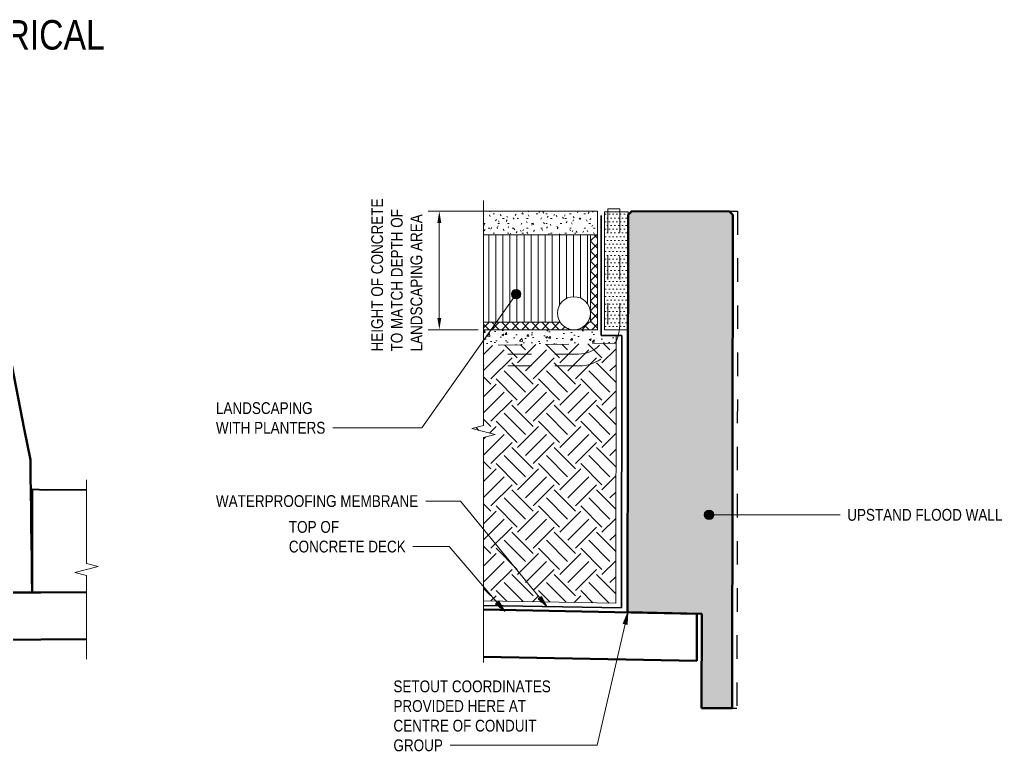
# Model space of a CAD drawing. Header units: metres. Extents: x 311 to 403, y 3 to 1186.
# Drawn here: x 394.267 to 398.439, y 21.217 to 24.322 of the extents above; entities that cross this region are included whole.
import ezdxf

# ---------------------------------------------------------------- set-up
doc = ezdxf.new("R2010")
doc.units = ezdxf.units.M
doc.linetypes.add('JacobsDash', pattern=[0.0045, 0.003, -0.0015])
doc.linetypes.add('JacobsDoubleCenter', pattern=[0.0255, 0.015, -0.0015, 0.003, -0.0015, 0.003, -0.0015])
doc.layers.get('Defpoints').update_dxf_attribs({"color": 41})
for name, color, linetype, lineweight in [('A-ANNO-DIMS', 7, 'Continuous', 9), ('A-DETL', 7, 'Continuous', 13), ('A-DETL-GENF', 7, 'Continuous', 9), ('A-FLOR', 7, 'Continuous', 50), ('A-WALL', 7, 'Continuous', 50), ('C-TOPO', 7, 'Continuous', 9), ('G-ANNO-TEXT', 7, 'Continuous', 9)]:
    doc.layers.add(name, color=color, linetype=linetype, lineweight=lineweight)
doc.styles.add('Arial Narrow_1', font='ARIALN.TTF', dxfattribs={"height": 0.125})
doc.styles.add('Arial Narrow_3', font='ARIALN.TTF', dxfattribs={"height": 0.05})
doc.dimstyles.new('Dimension_Standard_O__mm__1', dxfattribs={"dimscale": 0.3048, "dimtxt": 0.051172, "dimasz": 0.164042, "dimexe": 0.15748, "dimexo": 0.098425, "dimgap": 0.098425, "dimtad": 1, "dimdec": 0, "dimlfac": 1000, "dimzin": 0, "dimdsep": 46, "dimtxsty": 'Arial Narrow_3', "dimsah": 1, "dimcen": 0.09, "dimaunit": 1, "dimadec": 4, "dimazin": 0, "dimtfac": 1, "dimtdec": 4, "dimtix": 1, "dimtmove": 0, "dimatfit": 3, "dimfxl": 1, "dimtvp": 1, "dimtfill": 1, "dimtolj": 1, "dimtzin": 0, "dimlwd": 18, "dimlwe": 18, "dimarcsym": 2})
pattern_1 = [(0, (397.007998, 22.258), (0.00794, 0.01587), [0.00067, -0.0152])]

# ---------------------------------------------------------------- blocks, each defined once
blk = doc.blocks.new('CS_DET_BreakLine_ViewScale - Std Break-8561190-DRG-2873124 - ELEVATION - UPSTAND FLOOD WALL AT SOUTH END')
at = {"layer": 'A-DETL-GENF'}
for p, q in [((346.9661, 22.3684), (346.9661, 22.0134)), ((347.0161, 22.0009), (346.9161, 21.9759)), ((346.9661, 22.0134), (347.0161, 22.0009)), ((346.9161, 21.9759), (346.9661, 21.9634)), ((346.9661, 21.9634), (346.9661, 21.6084))]:
    blk.add_line(p, q, dxfattribs=at)
blk = doc.blocks.new('Walls 2 - Walls 2-6845191-DRG-2873124 - SECTION 2')
at = {"layer": 'A-WALL', "linetype": 'JacobsDash', "lineweight": 18, "true_color": 0xc0c0c0}
for points in [[(-1182.2195, 21.3996), (-1182.2159, 23.4929), (-1182.2309, 23.5079), (-1182.6459, 23.5086), (-1182.6609, 23.4936), (-1182.6609, 23.4905), (-1182.6609, 23.006), (-1182.6618, 23.006), (-1182.6638, 21.8066), (-1182.3488, 21.7997), (-1182.3495, 21.3998), (-1182.3488, 21.3998)], [(-1182.2309, 23.5079), (-1182.2309, 23.508), (-1182.3488, 23.5081)], [(-1182.2159, 23.4929), (-1182.2159, 23.493), (-1182.2167, 23.4936)]]:
    blk.add_hatch(color=9, dxfattribs=at).paths.add_polyline_path(points)
at = {"layer": 'A-WALL'}
for p, q in [((-1182.6609, 23.4936), (-1182.6638, 21.8066)), ((-1182.6609, 23.4937), (-1182.6459, 23.5087)), ((-1182.6459, 23.5086), (-1182.6609, 23.4936)), ((-1182.6609, 23.4936), (-1182.6609, 23.4937)), ((-1182.6459, 23.5087), (-1182.2309, 23.508)), ((-1182.6459, 23.5087), (-1182.6459, 23.5086)), ((-1182.2309, 23.5079), (-1182.6459, 23.5086)), ((-1182.2309, 23.508), (-1182.2159, 23.493)), ((-1182.2309, 23.5079), (-1182.2309, 23.508)), ((-1182.2159, 23.4929), (-1182.2309, 23.5079)), ((-1182.2195, 21.3996), (-1182.2159, 23.4929)), ((-1182.2159, 23.493), (-1182.2159, 23.4929)), ((-1182.6638, 21.8066), (-1182.6638, 21.8067)), ((-1182.6638, 21.8066), (-1182.3488, 21.7998)), ((-1182.3488, 21.7998), (-1182.3495, 21.3998)), ((-1182.3495, 21.3998), (-1182.2195, 21.3996))]:
    blk.add_line(p, q, dxfattribs=at)
blk = doc.blocks.new('CS_DET_BreakLine_ViewScale - Std Break-6948473-DRG-2873124 - SECTION 2')
at = {"layer": 'A-DETL-GENF'}
for p, q in [((-1183.2751, 22.5989), (-1183.2751, 23.5539)), ((-1183.3251, 22.5864), (-1183.2751, 22.5989)), ((-1183.2251, 22.5614), (-1183.3251, 22.5864)), ((-1183.2751, 22.5489), (-1183.2251, 22.5614)), ((-1183.2751, 21.5939), (-1183.2751, 22.5489))]:
    blk.add_line(p, q, dxfattribs=at)
blk = doc.blocks.new('DIMBLOCK12-DRG-2873124 - SECTION 2')
at = {"layer": 'A-ANNO-DIMS', "color": 0, "lineweight": 18, "transparency": 16777216}
for p, q in [((396.69, 23.5089), (396.0003, 23.5089)), ((396.0483, 23.0561), (396.0483, 23.4589)), ((396.2136, 23.0061), (396.0003, 23.0061))]:
    blk.add_line(p, q, dxfattribs=at)
at = {"layer": 'A-ANNO-DIMS', "color": 0, "transparency": 16777216}
for points in [[(396.0399, 23.4589), (396.0566, 23.4589), (396.0483, 23.5089)], [(396.0399, 23.0561), (396.0566, 23.0561), (396.0483, 23.0061)]]:
    blk.add_solid(points, dxfattribs=at)
at = {"layer": 'Defpoints', "color": 0, "transparency": 16777216}
for p in [(396.0483, 23.5089), (396.72, 23.5089), (396.2436, 23.0061)]:
    blk.add_point(p, dxfattribs=at)
at = {"layer": 'A-ANNO-DIMS', "color": 0, "lineweight": 18, "transparency": 16777216, "insert": (395.9886, 23.2575), "char_height": 0.05, "attachment_point": 5, "rotation": 90, "style": 'Arial Narrow_3', "bg_fill": 3, "box_fill_scale": 1.1, "bg_fill_color": 256, "bg_fill_true_color": 13158600, "bg_fill_transparency": 0}
blk.add_mtext('\\A1;\u200e', dxfattribs=at)

msp = doc.modelspace()

# ---------------------------------------------------------------- hatches: boundary and pattern name
at = {"layer": 'A-DETL-GENF'}
h = msp.add_hatch(dxfattribs=at)
h.set_pattern_fill('FP_9', color=256, style=0, pattern_type=2)
h.set_pattern_definition([(0, (397.007998, 22.258), (0.08128, 0.02032), [0.00671, -0.05425, 0.00671, -0.37937]), (0, (397.007998, 22.258), (0.08128, 0.02032), [-0.06767, -0.05425, 0.00671, -0.11521, -0.2032]), (0, (397.007998, 22.258), (0.08128, 0.02032), [-0.24384, 0.00671, -0.05425, 0.00671, -0.13553]), (0, (397.007998, 22.258), (0.08128, 0.02032), [-0.31151, -0.03393, 0.00671, -0.09489]), (120, (397.038998, 22.268), (-0.05823764, 0.06023054), [0.00671, -0.05425, 0.00671, -0.37937]), (120, (397.038998, 22.268), (-0.05823764, 0.06023054), [-0.06767, -0.05425, 0.00671, -0.11521, -0.2032]), (120, (397.038998, 22.268), (-0.05823764, 0.06023054), [-0.24384, 0.00671, -0.05425, 0.00671, -0.13553]), (120, (397.038998, 22.268), (-0.05823764, 0.06023054), [-0.31151, -0.03393, 0.00671, -0.09489]), (240, (397.048998, 22.309), (-0.02304236, -0.08055054), [0.00671, -0.05425, 0.00671, -0.37937]), (240, (397.048998, 22.309), (-0.02304236, -0.08055054), [-0.06767, -0.05425, 0.00671, -0.11521, -0.2032]), (240, (397.048998, 22.309), (-0.02304236, -0.08055054), [-0.24384, 0.00671, -0.05425, 0.00671, -0.13553]), (240, (397.048998, 22.309), (-0.02304236, -0.08055054), [-0.31151, -0.03393, 0.00671, -0.09489])])
h.paths.add_polyline_path([(396.72, 23.4089), (396.72, 23.5089), (396.2359, 23.5089), (396.2359, 23.4089), (396.69, 23.4089)])
h = msp.add_hatch(dxfattribs=at)
h.set_pattern_fill('FP_12', color=256, style=0, pattern_type=2)
h.set_pattern_definition(pattern_1)
h.paths.add_polyline_path([(396.75, 23.006), (396.8492, 23.006), (396.85, 23.506), (396.75, 23.506), (396.75, 23.0061)])
h = msp.add_hatch(dxfattribs=at)
h.set_pattern_fill('FP_12', color=256, style=0, pattern_type=2)
h.set_pattern_definition(pattern_1)
h.paths.add_polyline_path([(396.8492, 23.006), (396.85, 23.006), (396.85, 23.4905)])
h = msp.add_hatch(dxfattribs=at)
h.set_pattern_fill('FP_8', color=256, style=0, pattern_type=2)
h.set_pattern_definition([(45, (397.007998, 22.258), (-0.0212132, 0.0212132), []), (135, (397.007998, 22.258), (-0.0212132, -0.0212132), [])])
h.paths.add_polyline_path([(396.62, 23.0061), (396.6019, 23.0085), (396.585, 23.0155), (396.5706, 23.0266), (396.5621, 23.0377), (396.2359, 23.0377), (396.2359, 23.0061), (396.6077, 23.0061)])
h.paths.add_polyline_path([(396.72, 23.0061), (396.72, 23.4089), (396.69, 23.4089), (396.69, 23.0377), (396.678, 23.0377), (396.6695, 23.0266), (396.655, 23.0155), (396.6382, 23.0085), (396.62, 23.0061), (396.69, 23.0061)])
h = msp.add_hatch(dxfattribs=at)
h.set_pattern_fill('FP_10', color=256, style=0, pattern_type=2)
h.set_pattern_definition([(90, (397.007998, 22.258), (-0.03, 2e-18), [])])
h.paths.add_polyline_path([(396.69, 23.0761), (396.69, 23.4089), (396.2359, 23.4089), (396.2359, 23.0377), (396.5621, 23.0377), (396.5594, 23.0411), (396.5524, 23.058), (396.55, 23.0761), (396.5524, 23.0942), (396.5594, 23.1111), (396.5706, 23.1256), (396.585, 23.1367), (396.6019, 23.1437), (396.62, 23.1461), (396.6382, 23.1437), (396.655, 23.1367), (396.6695, 23.1256), (396.6807, 23.1111), (396.6877, 23.0942)])
h.paths.add_polyline_path([(396.6877, 23.0377), (396.69, 23.0377), (396.69, 23.0761), (396.6877, 23.058), (396.6807, 23.0411), (396.678, 23.0377), (396.6807, 23.0377)])
h = msp.add_hatch(dxfattribs=at)
h.set_pattern_fill('FP_13', color=256, style=0, pattern_type=2)
h.set_pattern_definition([(50, (397.008, 22.258), (0.09255, -0.0080936), [0.00968, -0.10645]), (355, (397.008, 22.258), (-0.017899, 0.097059), [0.00774, -0.08516]), (100.451, (397.016, 22.258), (0.074652, 0.088957), [0.00822, -0.09047]), (46.184, (397.008, 22.284), (0.137706, -0.021356), [0.01452, -0.15968]), (96.636, (397.02, 22.282), (0.120603, 0.125689), [0.01234, -0.1357]), (351.184, (397.008, 22.284), (0.120599, 0.125692), [0.01161, -0.12774]), (21, (397.021, 22.278), (0.0770223, -0.051948), [0.00968, -0.10645]), (326, (397.021, 22.278), (0.031401, 0.0935675), [0.00774, -0.08516]), (71.451, (397.027, 22.273), (0.1084195, 0.041612), [0.00822, -0.09047]), (37.5, (397.007998, 22.258), (0.0015678, 0.0429498), [0.00067, -0.08346, 0.00067, -0.08578, -0.08548]), (37.5, (397.007998, 22.258), (0.0015678, 0.0429498), [-0.17058, 0.00067, -0.08481]), (7.5, (397.008, 22.258), (0.0339471, 0.0508964), [0.00067, -0.04862, 0.00067, -0.08152, -0.03258]), (7.5, (397.008, 22.258), (0.0339471, 0.0508964), [-0.13148, 0.00067, -0.03191]), (327.5, (396.978998, 22.258), (0.0688804, -0.0029161), [0.00067, -0.03159, 0.00067, -0.09997, -0.13355]), (327.5, (396.978998, 22.258), (0.0688804, -0.0029161), [-0.1329, 0.00067, -0.13288]), (317.5, (396.966, 22.258), (0.0752463, 0.0129182), [0.00067, -0.04126, 0.00067, -0.06617, -0.09484]), (317.5, (396.966, 22.258), (0.0752463, 0.0129182), [-0.10877, 0.00067, -0.09417])])
h.paths.add_polyline_path([(396.2359, 22.9389), (396.7987, 22.9487), (396.7987, 22.9811), (396.735, 22.9811), (396.735, 23.0029), (396.2359, 23.0029), (396.2359, 22.9487)])
h = msp.add_hatch(dxfattribs=at)
h.set_pattern_fill('FP_11', color=256, style=0, pattern_type=2)
h.set_pattern_definition([(315, (397.008, 22.258), (0.179605, 0), [0.127, -0.127]), (315, (397.042, 22.292), (0.179605, 0), [0.127, -0.127]), (315, (397.075, 22.326), (0.179605, 0), [0.127, -0.127]), (45, (397.098, 22.326), (0, 0.179605), [0.127, -0.127]), (45, (397.132, 22.292), (0, 0.179605), [0.127, -0.127]), (45, (397.165, 22.258), (0, 0.179605), [0.127, -0.127])])
h.paths.add_polyline_path([(396.7971, 21.8456), (396.7987, 22.9487), (396.2359, 22.9389), (396.2359, 22.5989), (396.1859, 22.5864), (396.2859, 22.5614), (396.2359, 22.5489), (396.2359, 21.8553)])
at = {"layer": 'G-ANNO-TEXT'}
h = msp.add_hatch(color=256, dxfattribs=at)
edge = h.paths.add_edge_path()
edge.add_arc((396.3743, 23.1567), 0.02, 0, 360)
h = msp.add_hatch(color=256, dxfattribs=at)
edge = h.paths.add_edge_path()
edge.add_arc((397.1933, 22.2203), 0.02, 0, 360)
for points in [[(396.5067, 21.83), (396.4818, 21.8743), (396.4682, 21.8631)], [(396.3263, 21.8102), (396.3004, 21.8539), (396.287, 21.8424)], [(396.8481, 21.8055), (396.8283, 21.7588), (396.8455, 21.7548)]]:
    msp.add_hatch(color=256, dxfattribs=at).paths.add_polyline_path(points)

# ---------------------------------------------------------------- linework, layer by layer
at = {"layer": 'A-DETL', "lineweight": 18}
for p, q in [((396.72, 23.5089), (396.2359, 23.5089)), ((396.72, 23.4089), (396.72, 23.5089)), ((396.85, 23.5061), (396.75, 23.5061)), ((396.75, 23.0061), (396.75, 23.5061)), ((396.85, 23.506), (396.75, 23.506)), ((396.75, 23.506), (396.75, 23.006)), ((396.85, 23.0061), (396.85, 23.5061)), ((396.85, 23.006), (396.85, 23.506)), ((396.69, 23.4089), (396.2359, 23.4089)), ((396.72, 23.4089), (396.69, 23.4089)), ((396.69, 23.4089), (396.72, 23.4089)), ((396.69, 23.0377), (396.69, 23.4089)), ((396.72, 23.0061), (396.72, 23.4089)), ((396.2359, 23.0377), (396.5621, 23.0377)), ((396.678, 23.0377), (396.69, 23.0377)), ((396.2359, 23.0061), (396.72, 23.0061)), ((396.85, 23.0061), (396.75, 23.0061)), ((396.75, 23.006), (396.85, 23.006)), ((396.7971, 21.8456), (396.7987, 22.9487)), ((396.2359, 21.8553), (396.7971, 21.8456))]:
    msp.add_line(p, q, dxfattribs=at)
at = {"layer": 'A-DETL', "color": 5, "lineweight": 35, "true_color": 0x0000ff}
for p, q in [((396.735, 22.9811), (396.735, 23.4911)), ((396.8238, 22.9811), (396.735, 22.9811)), ((396.8221, 21.8251), (396.8238, 22.9811)), ((396.2359, 21.8353), (396.8221, 21.8251))]:
    msp.add_line(p, q, dxfattribs=at)
at = {"layer": 'A-DETL', "color": 143, "linetype": 'JacobsDash', "lineweight": 18, "true_color": 0x78aac8}
for p, q in [((396.764, 23.5185), (396.764, 23.0274)), ((396.814, 23.5185), (396.764, 23.5185)), ((396.814, 23.5185), (396.814, 23.0274)), ((396.639, 22.9024), (396.2359, 22.9024)), ((396.639, 22.8524), (396.2359, 22.8524))]:
    msp.add_line(p, q, dxfattribs=at)
at = {"layer": 'A-DETL', "color": 8, "linetype": 'JacobsDash', "lineweight": 25, "true_color": 0x808080}
for p, q in [((397.2798, 23.5092), (397.3148, 23.5092)), ((397.3148, 23.5092), (397.3116, 21.4004)), ((397.2916, 21.4004), (397.3116, 21.4004))]:
    msp.add_line(p, q, dxfattribs=at)
at = {"layer": 'A-DETL', "color": 16, "linetype": 'JacobsDoubleCenter', "lineweight": 9, "true_color": 0x7f0000}
for p, q in [((396.2359, 22.9389), (396.2359, 23.0029)), ((396.7987, 22.9282), (396.7987, 22.9782))]:
    msp.add_line(p, q, dxfattribs=at)
at = {"layer": 'A-DETL', "linetype": 'JacobsDash', "lineweight": 18}
msp.add_line((396.7987, 22.9487), (396.2359, 22.9389), dxfattribs=at)
at = {"layer": 'A-DETL', "color": 143, "lineweight": 18, "true_color": 0x78aac8}
msp.add_circle((396.62, 23.0761), 0.07, dxfattribs=at)
at = {"layer": 'A-DETL', "color": 7, "lineweight": 9, "true_color": 0xffffff}
for start, end in [(0, 180), (180, 360)]:
    msp.add_arc((396.62, 23.0761), 0.07, start, end, dxfattribs=at)
at = {"layer": 'A-DETL', "color": 143, "linetype": 'JacobsDash', "lineweight": 18, "true_color": 0x78aac8}
for radius in [0.125, 0.175]:
    msp.add_arc((396.639, 23.0274), radius, 270, 360, dxfattribs=at)
at = {"layer": 'A-FLOR'}
for p, q in [((396.1874, 22.586), (396.1874, 22.5867)), ((394.5504, 21.8924), (393.7158, 21.8857)), ((393.7232, 21.8891), (394.3198, 21.8916)), ((396.2359, 21.8182), (397.1423, 21.8002)), ((397.1423, 21.8001), (396.2359, 21.8181)), ((397.1423, 21.8002), (397.1423, 21.8001)), ((397.1423, 21.6001), (397.1423, 21.8001)), ((393.7158, 21.6857), (394.5504, 21.6924)), ((396.2359, 21.6181), (397.1423, 21.6001))]:
    msp.add_line(p, q, dxfattribs=at)
at = {"layer": 'A-FLOR', "flags": 128}
for points in [[(394.3119, 22.4542), (394.2863, 22.5855), (394.2608, 22.7168), (394.2353, 22.848), (394.2098, 22.9793), (394.1843, 23.1105), (394.1588, 23.2418), (394.1333, 23.3731), (394.1078, 23.5043), (394.0823, 23.6356)], [(394.3198, 21.8916), (394.3188, 21.9619), (394.3178, 22.0322), (394.3168, 22.1026), (394.3158, 22.1729), (394.3148, 22.2432), (394.3138, 22.3136), (394.3128, 22.3839), (394.3119, 22.4542)]]:
    msp.add_lwpolyline(points, dxfattribs=at)
at = {"layer": 'C-TOPO', "lineweight": 40}
for p, q in [((394.3811, 22.325), (394.3197, 22.3276)), ((394.3197, 22.3276), (394.3197, 21.8916)), ((394.5504, 22.3259), (394.3811, 22.325)), ((394.3197, 21.8916), (394.4545, 21.8922)), ((394.4545, 21.8922), (394.5504, 21.8923))]:
    msp.add_line(p, q, dxfattribs=at)
at = {"layer": 'G-ANNO-TEXT'}
for p, q in [((396.3743, 23.1567), (395.9744, 22.5898)), ((395.5968, 22.5898), (395.5955, 22.5898)), ((395.9744, 22.5898), (395.5968, 22.5898)), ((395.9924, 22.2787), (395.991, 22.2787)), ((396.1381, 22.2787), (395.9924, 22.2787)), ((396.5067, 21.83), (396.1381, 22.2787)), ((397.1933, 22.2203), (397.7501, 22.2203)), ((395.9368, 22.0857), (395.9355, 22.0857)), ((396.0894, 22.0857), (395.9368, 22.0857)), ((396.3263, 21.8102), (396.0894, 22.0857)), ((396.4818, 21.8743), (396.4682, 21.8631)), ((396.4682, 21.8631), (396.5067, 21.83)), ((396.5067, 21.83), (396.4818, 21.8743)), ((396.3004, 21.8539), (396.287, 21.8424)), ((396.287, 21.8424), (396.3263, 21.8102)), ((396.3263, 21.8102), (396.3004, 21.8539)), ((396.8481, 21.8055), (396.7185, 21.2422)), ((396.8481, 21.8055), (396.8283, 21.7588)), ((396.8455, 21.7548), (396.8481, 21.8055)), ((396.8283, 21.7588), (396.8455, 21.7548)), ((396.601, 21.2422), (396.0938, 21.2422)), ((396.7185, 21.2422), (396.601, 21.2422))]:
    msp.add_line(p, q, dxfattribs=at)
for centre in [(396.3743, 23.1567), (397.1933, 22.2203)]:
    msp.add_circle(centre, 0.02, dxfattribs=at)

# ---------------------------------------------------------------- block references
at = {"layer": 'A-DETL-GENF'}
for name, p in [('CS_DET_BreakLine_ViewScale - Std Break-6948473-DRG-2873124 - SECTION 2', (1579.511, 0)), ('CS_DET_BreakLine_ViewScale - Std Break-8561190-DRG-2873124 - ELEVATION - UPSTAND FLOOD WALL AT SOUTH END', (47.5843, 0))]:
    msp.add_blockref(name, p, dxfattribs=at)
at = {"layer": 'A-WALL'}
msp.add_blockref('Walls 2 - Walls 2-6845191-DRG-2873124 - SECTION 2', (1579.511, 0), dxfattribs=at)

# ---------------------------------------------------------------- texts
at = {"layer": 'G-ANNO-TEXT', "attachment_point": 1, "bg_fill": 3, "box_fill_scale": 1, "bg_fill_color": 256, "bg_fill_transparency": 0}
for s, insert, char_height, style in [('1x100 I.D. SPARE PVC ELECTRICAL ', (392.1932, 24.32), 0.125, 'Arial Narrow_1'), ('LANDSCAPING', (395.0998, 22.6982), 0.05, 'Arial Narrow_3'), ('WITH PLANTERS', (395.0998, 22.6148), 0.05, 'Arial Narrow_3'), ('WATERPROOFING MEMBRANE', (395.0998, 22.3037), 0.05, 'Arial Narrow_3'), ('UPSTAND FLOOD WALL', (397.7801, 22.2453), 0.05, 'Arial Narrow_3'), ('TOP OF', (395.4094, 22.1941), 0.05, 'Arial Narrow_3'), ('CONCRETE DECK', (395.4094, 22.1107), 0.05, 'Arial Narrow_3'), ('SETOUT COORDINATES ', (395.8534, 21.5173), 0.05, 'Arial Narrow_3'), ('PROVIDED HERE AT ', (395.8534, 21.4339), 0.05, 'Arial Narrow_3'), ('CENTRE OF CONDUIT ', (395.8534, 21.3506), 0.05, 'Arial Narrow_3'), ('GROUP', (395.8534, 21.2672), 0.05, 'Arial Narrow_3')]:
    msp.add_mtext(s, dxfattribs=dict(at, insert=insert, char_height=char_height, style=style))
at = {"layer": 'G-ANNO-TEXT', "char_height": 0.05, "attachment_point": 1, "rotation": 90, "style": 'Arial Narrow_3', "bg_fill": 3, "box_fill_scale": 1, "bg_fill_color": 256, "bg_fill_true_color": 13158600, "bg_fill_transparency": 0}
for s, insert in [('HEIGHT OF CONCRETE ', (395.7593, 22.9136)), ('TO MATCH DEPTH OF ', (395.8427, 22.9136))]:
    msp.add_mtext(s, dxfattribs=dict(at, insert=insert))

# ---------------------------------------------------------------- next in the draw order: dimensions: what is measured, and where the dimension line sits
at = {"layer": 'A-ANNO-DIMS', "lineweight": 18}
dim = msp.add_linear_dim(base=(396.0483, 23.5089), p1=(396.2436, 23.0061), p2=(396.72, 23.5089), angle=90, text='\u200e', dimstyle='Dimension_Standard_O__mm__1', override={"dimpost": '<>', "dimfxl": 0.692672}, dxfattribs=at)
dim.commit()
dim.dimension.update_dxf_attribs({"geometry": 'DIMBLOCK12-DRG-2873124 - SECTION 2', "text_midpoint": (395.9886, 23.2575)})

# ---------------------------------------------------------------- next in the draw order: texts
at = {"layer": 'G-ANNO-TEXT', "insert": (395.926, 22.9136), "char_height": 0.05, "attachment_point": 1, "rotation": 90, "style": 'Arial Narrow_3', "bg_fill": 3, "box_fill_scale": 1, "bg_fill_color": 256, "bg_fill_true_color": 13158600, "bg_fill_transparency": 0}
msp.add_mtext('LANDSCAPING AREA', dxfattribs=at)

doc.saveas('drawing.dxf')
